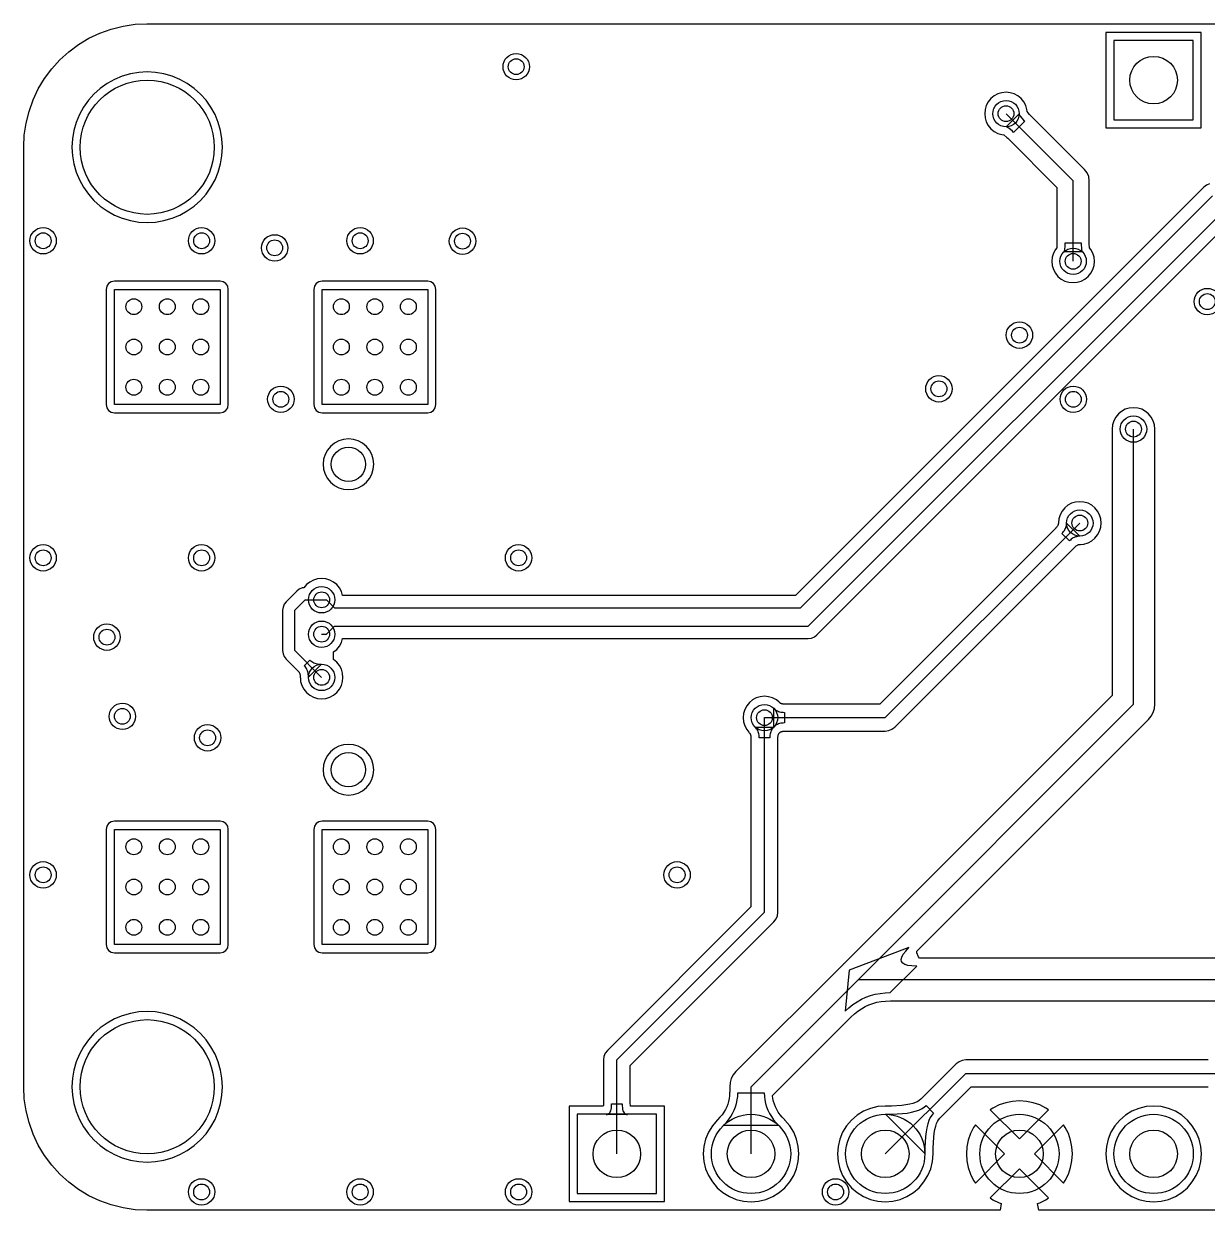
# Model space of a CAD drawing. Extents: x -55.7 to 0, y 0.2 to 22.7.
# Drawn here: x -55.68 to -33.27, y 0.2 to 22.66 of the extents above; entities that cross this region are included whole.
import ezdxf

# ---------------------------------------------------------------- set-up
doc = ezdxf.new("R2010")
doc.units = 0
doc.layers.get('0').update_dxf_attribs({"linetype": 'CONTINUOUS'})
for name, color, linetype in [('BOTTOMLAYER', 5, 'CONTINUOUS'), ('PADHOLELAYER', 156, 'CONTINUOUS'), ('VIAHOLELAYER', 16, 'CONTINUOUS')]:
    doc.layers.add(name, color=color, linetype=linetype)

# ---------------------------------------------------------------- blocks, each defined once
blk = doc.blocks.new('HDR1X16_24')
at = {"layer": 'BOTTOMLAYER'}
for p, q in [((-0.75, 0.75), (-0.75, -0.75)), ((0.75, 0.75), (-0.75, 0.75)), ((0.75, -0.75), (0.75, 0.75)), ((-0.75, -0.75), (0.75, -0.75))]:
    blk.add_line(p, q, dxfattribs=at)
for centre in [(2.54, 0), (5.08, 0), (7.62, 0), (10.16, 0)]:
    blk.add_circle(centre, 0.75, dxfattribs=at)
at = {"layer": 'PADHOLELAYER'}
for centre in [(0, 0), (2.54, 0), (5.08, 0), (7.62, 0), (10.16, 0)]:
    blk.add_circle(centre, 0.45, dxfattribs=at)
blk = doc.blocks.new('HDR1X12_25')
at = {"layer": 'BOTTOMLAYER'}
for p, q in [((-0.75, 0.75), (-0.75, -0.75)), ((0.75, 0.75), (-0.75, 0.75)), ((0.75, -0.75), (0.75, 0.75)), ((-0.75, -0.75), (0.75, -0.75))]:
    blk.add_line(p, q, dxfattribs=at)
at = {"layer": 'PADHOLELAYER'}
blk.add_circle((0, 0), 0.45, dxfattribs=at)
blk = doc.blocks.new('USB4110_GF_A_28')
at = {"layer": 'BOTTOMLAYER'}
for centre in [(-2.89, 0), (2.89, 0)]:
    blk.add_circle(centre, 0.325, dxfattribs=at)
at = {"layer": 'PADHOLELAYER'}
for centre in [(-2.89, 0), (2.89, 0)]:
    blk.add_circle(centre, 0.325, dxfattribs=at)

msp = doc.modelspace()

# ---------------------------------------------------------------- linework, layer by layer
at = {"layer": 'BOTTOMLAYER'}
for p, q in [((-54.442, 22.381), (-54.234, 22.479)), ((-54.234, 22.479), (-54.019, 22.557)), ((-54.019, 22.557), (-53.796, 22.613)), ((-53.796, 22.613), (-53.569, 22.646)), ((-53.569, 22.646), (-53.349, 22.657)), ((-53.349, 22.657), (-53.34, 22.656)), ((-53.34, 22.656), (-2.54, 22.656)), ((-33.388, 22.492), (-35.192, 22.492)), ((-35.192, 22.492), (-35.192, 20.688)), ((-33.388, 20.688), (-33.388, 22.492)), ((-54.823, 22.127), (-54.639, 22.263)), ((-54.639, 22.263), (-54.442, 22.381)), ((-54.993, 21.973), (-54.823, 22.127)), ((-55.283, 21.619), (-55.147, 21.803)), ((-55.147, 21.803), (-54.993, 21.973)), ((-55.401, 21.422), (-55.283, 21.619)), ((-53.958, 21.604), (-54.098, 21.526)), ((-53.811, 21.665), (-53.958, 21.604)), ((-53.657, 21.709), (-53.811, 21.665)), ((-53.5, 21.736), (-53.657, 21.709)), ((-53.34, 21.745), (-53.5, 21.736)), ((-53.18, 21.736), (-53.34, 21.745)), ((-53.023, 21.709), (-53.18, 21.736)), ((-52.869, 21.665), (-53.023, 21.709)), ((-52.722, 21.604), (-52.869, 21.665)), ((-52.582, 21.526), (-52.722, 21.604)), ((-55.499, 21.214), (-55.401, 21.422)), ((-54.228, 21.434), (-54.347, 21.327)), ((-54.098, 21.526), (-54.228, 21.434)), ((-52.452, 21.434), (-52.582, 21.526)), ((-52.333, 21.327), (-52.452, 21.434)), ((-37.163, 21.352), (-37.239, 21.329)), ((-37.084, 21.359), (-37.163, 21.352)), ((-37.005, 21.352), (-37.084, 21.359)), ((-36.929, 21.329), (-37.005, 21.352)), ((-55.577, 20.999), (-55.499, 21.214)), ((-54.454, 21.208), (-54.546, 21.078)), ((-54.347, 21.327), (-54.454, 21.208)), ((-52.226, 21.208), (-52.333, 21.327)), ((-52.134, 21.078), (-52.226, 21.208)), ((-37.458, 21.11), (-37.481, 21.034)), ((-37.42, 21.18), (-37.458, 21.11)), ((-37.37, 21.241), (-37.42, 21.18)), ((-37.309, 21.291), (-37.37, 21.241)), ((-37.239, 21.329), (-37.309, 21.291)), ((-36.859, 21.291), (-36.929, 21.329)), ((-36.798, 21.241), (-36.859, 21.291)), ((-36.748, 21.18), (-36.798, 21.241)), ((-36.71, 21.11), (-36.748, 21.18)), ((-36.687, 21.034), (-36.71, 21.11)), ((-55.633, 20.776), (-55.577, 20.999)), ((-54.624, 20.938), (-54.685, 20.791)), ((-54.546, 21.078), (-54.624, 20.938)), ((-52.056, 20.938), (-52.134, 21.078)), ((-51.995, 20.791), (-52.056, 20.938)), ((-37.481, 21.034), (-37.488, 20.955)), ((-37.488, 20.955), (-37.481, 20.876)), ((-37.084, 20.955), (-35.814, 19.685)), ((-37.082, 20.705), (-36.834, 20.953)), ((-36.834, 20.953), (-36.833, 20.945)), ((-36.833, 20.945), (-36.83, 20.936)), ((-36.83, 20.936), (-36.825, 20.925)), ((-36.825, 20.925), (-36.818, 20.913)), ((-36.818, 20.913), (-36.808, 20.9)), ((-36.808, 20.9), (-36.783, 20.87)), ((-36.683, 20.993), (-36.687, 21.034)), ((-36.666, 20.972), (-36.683, 20.993)), ((-36.638, 20.941), (-36.666, 20.972)), ((-36.62, 20.922), (-36.638, 20.941)), ((-36.619, 20.921), (-36.62, 20.922)), ((-35.598, 19.901), (-36.619, 20.921)), ((-55.666, 20.549), (-55.633, 20.776)), ((-54.685, 20.791), (-54.729, 20.637)), ((-51.951, 20.637), (-51.995, 20.791)), ((-37.481, 20.876), (-37.458, 20.8)), ((-37.458, 20.8), (-37.42, 20.73)), ((-37.42, 20.73), (-37.37, 20.669)), ((-37.37, 20.669), (-37.309, 20.619)), ((-37.074, 20.704), (-37.082, 20.705)), ((-37.065, 20.701), (-37.074, 20.704)), ((-37.054, 20.696), (-37.065, 20.701)), ((-37.042, 20.689), (-37.054, 20.696)), ((-37.029, 20.679), (-37.042, 20.689)), ((-36.963, 20.621), (-37.029, 20.679)), ((-36.73, 20.814), (-36.943, 20.601)), ((-36.783, 20.87), (-36.75, 20.834)), ((-36.75, 20.834), (-36.73, 20.814)), ((-35.192, 20.688), (-33.388, 20.688)), ((-55.677, 20.329), (-55.666, 20.549)), ((-54.756, 20.48), (-54.765, 20.32)), ((-54.729, 20.637), (-54.756, 20.48)), ((-51.924, 20.48), (-51.951, 20.637)), ((-51.915, 20.32), (-51.924, 20.48)), ((-37.309, 20.619), (-37.239, 20.581)), ((-37.239, 20.581), (-37.163, 20.558)), ((-37.163, 20.558), (-37.123, 20.554)), ((-37.123, 20.554), (-37.068, 20.507)), ((-37.068, 20.507), (-37.051, 20.491)), ((-37.051, 20.491), (-37.05, 20.49)), ((-37.05, 20.49), (-36.119, 19.559)), ((-36.943, 20.601), (-36.963, 20.621)), ((-55.676, 20.32), (-55.677, 20.329)), ((-55.676, 20.016), (-55.676, 20.32)), ((-54.765, 20.32), (-54.756, 20.16)), ((-51.924, 20.16), (-51.915, 20.32)), ((-55.676, 4.98), (-55.676, 20.016)), ((-54.756, 20.16), (-54.729, 20.003)), ((-54.729, 20.003), (-54.685, 19.849)), ((-51.995, 19.849), (-51.951, 20.003)), ((-51.951, 20.003), (-51.924, 20.16)), ((-54.685, 19.849), (-54.624, 19.702)), ((-52.056, 19.702), (-51.995, 19.849)), ((-35.55, 19.838), (-35.598, 19.901)), ((-35.519, 19.764), (-35.55, 19.838)), ((-35.509, 19.685), (-35.519, 19.764)), ((-54.624, 19.702), (-54.546, 19.562)), ((-54.546, 19.562), (-54.454, 19.432)), ((-52.226, 19.432), (-52.134, 19.562)), ((-52.134, 19.562), (-52.056, 19.702)), ((-33.339, 19.565), (-41.067, 11.837)), ((-36.119, 19.559), (-36.119, 18.514)), ((-35.814, 18.161), (-35.814, 19.685)), ((-35.509, 18.514), (-35.509, 19.685)), ((-33.291, 19.602), (-33.339, 19.565)), ((-33.235, 19.625), (-33.291, 19.602)), ((-54.454, 19.432), (-54.347, 19.313)), ((-54.347, 19.313), (-54.228, 19.206)), ((-52.452, 19.206), (-52.333, 19.313)), ((-52.333, 19.313), (-52.226, 19.432)), ((-40.972, 11.606), (-33.176, 19.402)), ((-54.228, 19.206), (-54.098, 19.114)), ((-54.098, 19.114), (-53.958, 19.036)), ((-52.722, 19.036), (-52.582, 19.114)), ((-52.582, 19.114), (-52.452, 19.206)), ((-53.958, 19.036), (-53.811, 18.975)), ((-53.811, 18.975), (-53.657, 18.931)), ((-53.657, 18.931), (-53.5, 18.904)), ((-53.5, 18.904), (-53.34, 18.895)), ((-53.34, 18.895), (-53.18, 18.904)), ((-53.18, 18.904), (-53.023, 18.931)), ((-53.023, 18.931), (-52.869, 18.975)), ((-52.869, 18.975), (-52.722, 19.036)), ((-40.826, 11.254), (-33.03, 19.05)), ((-40.663, 11.091), (-32.934, 18.819)), ((-36.124, 18.417), (-36.15, 18.386)), ((-36.121, 18.445), (-36.124, 18.417)), ((-36.12, 18.487), (-36.121, 18.445)), ((-36.119, 18.512), (-36.12, 18.487)), ((-36.119, 18.514), (-36.119, 18.512)), ((-35.97, 18.395), (-35.966, 18.434)), ((-35.966, 18.434), (-35.964, 18.483)), ((-35.964, 18.511), (-35.664, 18.511)), ((-35.964, 18.483), (-35.964, 18.511)), ((-35.664, 18.511), (-35.664, 18.483)), ((-35.664, 18.483), (-35.658, 18.395)), ((-35.509, 18.512), (-35.509, 18.514)), ((-35.508, 18.489), (-35.509, 18.512)), ((-35.504, 18.417), (-35.508, 18.489)), ((-35.478, 18.386), (-35.504, 18.417)), ((-36.211, 18.24), (-36.218, 18.161)), ((-36.188, 18.316), (-36.211, 18.24)), ((-36.15, 18.386), (-36.188, 18.316)), ((-35.989, 18.34), (-35.984, 18.346)), ((-35.639, 18.34), (-35.989, 18.34)), ((-35.984, 18.346), (-35.98, 18.354)), ((-35.98, 18.354), (-35.976, 18.365)), ((-35.976, 18.365), (-35.973, 18.379)), ((-35.973, 18.379), (-35.97, 18.395)), ((-35.658, 18.395), (-35.655, 18.379)), ((-35.655, 18.379), (-35.652, 18.365)), ((-35.652, 18.365), (-35.648, 18.354)), ((-35.648, 18.354), (-35.644, 18.346)), ((-35.644, 18.346), (-35.639, 18.34)), ((-35.44, 18.316), (-35.478, 18.386)), ((-35.417, 18.24), (-35.44, 18.316)), ((-35.41, 18.161), (-35.417, 18.24)), ((-36.218, 18.161), (-36.211, 18.082)), ((-36.211, 18.082), (-36.188, 18.006)), ((-36.188, 18.006), (-36.15, 17.936)), ((-35.478, 17.936), (-35.44, 18.006)), ((-35.44, 18.006), (-35.417, 18.082)), ((-35.417, 18.082), (-35.41, 18.161)), ((-54.07, 17.74), (-54.104, 17.689)), ((-54.019, 17.774), (-54.07, 17.74)), ((-53.96, 17.785), (-54.019, 17.774)), ((-51.96, 17.785), (-53.96, 17.785)), ((-51.901, 17.774), (-51.96, 17.785)), ((-51.85, 17.74), (-51.901, 17.774)), ((-51.816, 17.689), (-51.85, 17.74)), ((-50.14, 17.74), (-50.174, 17.689)), ((-50.089, 17.774), (-50.14, 17.74)), ((-50.03, 17.785), (-50.089, 17.774)), ((-48.03, 17.785), (-50.03, 17.785)), ((-47.971, 17.774), (-48.03, 17.785)), ((-47.92, 17.74), (-47.971, 17.774)), ((-47.886, 17.689), (-47.92, 17.74)), ((-36.15, 17.936), (-36.1, 17.875)), ((-36.1, 17.875), (-36.039, 17.825)), ((-36.039, 17.825), (-35.969, 17.787)), ((-35.969, 17.787), (-35.893, 17.764)), ((-35.893, 17.764), (-35.814, 17.757)), ((-35.814, 17.757), (-35.735, 17.764)), ((-35.735, 17.764), (-35.659, 17.787)), ((-35.659, 17.787), (-35.589, 17.825)), ((-35.589, 17.825), (-35.528, 17.875)), ((-35.528, 17.875), (-35.478, 17.936)), ((-54.104, 17.689), (-54.115, 17.63)), ((-54.115, 17.63), (-54.115, 15.45)), ((-53.96, 15.45), (-53.96, 17.63)), ((-53.96, 17.63), (-51.96, 17.63)), ((-51.96, 17.63), (-51.96, 15.45)), ((-51.805, 17.63), (-51.816, 17.689)), ((-51.805, 15.45), (-51.805, 17.63)), ((-50.174, 17.689), (-50.185, 17.63)), ((-50.185, 17.63), (-50.185, 15.45)), ((-50.03, 15.45), (-50.03, 17.63)), ((-50.03, 17.63), (-48.03, 17.63)), ((-48.03, 17.63), (-48.03, 15.45)), ((-47.875, 17.63), (-47.886, 17.689)), ((-47.875, 15.45), (-47.875, 17.63)), ((-54.115, 15.45), (-54.104, 15.391)), ((-54.104, 15.391), (-54.07, 15.34)), ((-54.07, 15.34), (-54.019, 15.306)), ((-54.019, 15.306), (-53.96, 15.295)), ((-51.96, 15.45), (-53.96, 15.45)), ((-53.96, 15.295), (-51.96, 15.295)), ((-51.96, 15.295), (-51.901, 15.306)), ((-51.901, 15.306), (-51.85, 15.34)), ((-51.85, 15.34), (-51.816, 15.391)), ((-51.816, 15.391), (-51.805, 15.45)), ((-50.185, 15.45), (-50.174, 15.391)), ((-50.174, 15.391), (-50.14, 15.34)), ((-50.14, 15.34), (-50.089, 15.306)), ((-50.089, 15.306), (-50.03, 15.295)), ((-48.03, 15.45), (-50.03, 15.45)), ((-50.03, 15.295), (-48.03, 15.295)), ((-48.03, 15.295), (-47.971, 15.306)), ((-47.971, 15.306), (-47.92, 15.34)), ((-47.92, 15.34), (-47.886, 15.391)), ((-47.886, 15.391), (-47.875, 15.45)), ((-34.957, 15.272), (-35.007, 15.211)), ((-34.896, 15.322), (-34.957, 15.272)), ((-34.826, 15.36), (-34.896, 15.322)), ((-34.75, 15.383), (-34.826, 15.36)), ((-34.671, 15.39), (-34.75, 15.383)), ((-34.592, 15.383), (-34.671, 15.39)), ((-34.516, 15.36), (-34.592, 15.383)), ((-34.446, 15.322), (-34.516, 15.36)), ((-34.385, 15.272), (-34.446, 15.322)), ((-34.335, 15.211), (-34.385, 15.272)), ((-35.068, 15.065), (-35.075, 14.986)), ((-35.045, 15.141), (-35.068, 15.065)), ((-35.007, 15.211), (-35.045, 15.141)), ((-34.297, 15.141), (-34.335, 15.211)), ((-34.274, 15.065), (-34.297, 15.141)), ((-34.267, 14.986), (-34.274, 15.065)), ((-35.075, 14.986), (-35.075, 9.946)), ((-34.671, 9.779), (-34.671, 14.986)), ((-34.267, 9.779), (-34.267, 14.986)), ((-49.869, 14.659), (-49.929, 14.587)), ((-49.797, 14.719), (-49.869, 14.659)), ((-49.714, 14.763), (-49.797, 14.719)), ((-49.624, 14.79), (-49.714, 14.763)), ((-49.53, 14.8), (-49.624, 14.79)), ((-49.436, 14.79), (-49.53, 14.8)), ((-49.346, 14.763), (-49.436, 14.79)), ((-49.263, 14.719), (-49.346, 14.763)), ((-49.191, 14.659), (-49.263, 14.719)), ((-49.131, 14.587), (-49.191, 14.659)), ((-50, 14.414), (-50.01, 14.32)), ((-49.973, 14.504), (-50, 14.414)), ((-49.929, 14.587), (-49.973, 14.504)), ((-49.087, 14.504), (-49.131, 14.587)), ((-49.06, 14.414), (-49.087, 14.504)), ((-49.05, 14.32), (-49.06, 14.414)), ((-50.01, 14.32), (-50, 14.226)), ((-50, 14.226), (-49.973, 14.136)), ((-49.087, 14.136), (-49.06, 14.226)), ((-49.06, 14.226), (-49.05, 14.32)), ((-49.973, 14.136), (-49.929, 14.053)), ((-49.929, 14.053), (-49.869, 13.981)), ((-49.869, 13.981), (-49.797, 13.921)), ((-49.263, 13.921), (-49.191, 13.981)), ((-49.191, 13.981), (-49.131, 14.053)), ((-49.131, 14.053), (-49.087, 14.136)), ((-49.797, 13.921), (-49.714, 13.877)), ((-49.714, 13.877), (-49.624, 13.85)), ((-49.624, 13.85), (-49.53, 13.84)), ((-49.53, 13.84), (-49.436, 13.85)), ((-49.436, 13.85), (-49.346, 13.877)), ((-49.346, 13.877), (-49.263, 13.921)), ((-35.973, 13.494), (-36.023, 13.433)), ((-35.912, 13.544), (-35.973, 13.494)), ((-35.842, 13.582), (-35.912, 13.544)), ((-35.766, 13.605), (-35.842, 13.582)), ((-35.687, 13.612), (-35.766, 13.605)), ((-35.608, 13.605), (-35.687, 13.612)), ((-35.532, 13.582), (-35.608, 13.605)), ((-35.462, 13.544), (-35.532, 13.582)), ((-35.401, 13.494), (-35.462, 13.544)), ((-35.351, 13.433), (-35.401, 13.494)), ((-36.084, 13.287), (-36.09, 13.22)), ((-36.061, 13.363), (-36.084, 13.287)), ((-36.023, 13.433), (-36.061, 13.363)), ((-35.313, 13.363), (-35.351, 13.433)), ((-35.29, 13.287), (-35.313, 13.363)), ((-35.283, 13.208), (-35.29, 13.287)), ((-36.141, 13.114), (-39.475, 9.78)), ((-39.37, 9.525), (-35.687, 13.208)), ((-36.139, 13.117), (-36.141, 13.114)), ((-36.125, 13.132), (-36.139, 13.117)), ((-36.117, 13.142), (-36.125, 13.132)), ((-36.11, 13.152), (-36.117, 13.142)), ((-36.104, 13.161), (-36.11, 13.152)), ((-36.1, 13.169), (-36.104, 13.161)), ((-36.097, 13.176), (-36.1, 13.169)), ((-36.095, 13.183), (-36.097, 13.176)), ((-36.094, 13.19), (-36.095, 13.183)), ((-36.093, 13.197), (-36.094, 13.19)), ((-36.092, 13.211), (-36.093, 13.197)), ((-36.09, 13.22), (-36.092, 13.211)), ((-36.026, 13.011), (-36.009, 13.029)), ((-36.009, 13.029), (-35.993, 13.047)), ((-35.993, 13.047), (-35.98, 13.066)), ((-35.98, 13.066), (-35.968, 13.085)), ((-35.968, 13.085), (-35.959, 13.104)), ((-35.959, 13.104), (-35.951, 13.124)), ((-35.951, 13.124), (-35.945, 13.144)), ((-35.945, 13.144), (-35.94, 13.164)), ((-35.94, 13.164), (-35.938, 13.185)), ((-35.938, 13.185), (-35.937, 13.206)), ((-35.937, 13.206), (-35.689, 12.958)), ((-35.351, 12.983), (-35.313, 13.053)), ((-35.313, 13.053), (-35.29, 13.129)), ((-35.29, 13.129), (-35.283, 13.208)), ((-35.884, 12.869), (-36.026, 13.011)), ((-35.866, 12.886), (-35.884, 12.869)), ((-35.848, 12.902), (-35.866, 12.886)), ((-35.829, 12.915), (-35.848, 12.902)), ((-35.81, 12.927), (-35.829, 12.915)), ((-35.791, 12.936), (-35.81, 12.927)), ((-35.771, 12.944), (-35.791, 12.936)), ((-35.751, 12.95), (-35.771, 12.944)), ((-35.731, 12.955), (-35.751, 12.95)), ((-35.71, 12.957), (-35.731, 12.955)), ((-35.719, 12.798), (-35.712, 12.8)), ((-35.712, 12.8), (-35.705, 12.801)), ((-35.689, 12.958), (-35.71, 12.957)), ((-35.705, 12.801), (-35.698, 12.802)), ((-35.698, 12.802), (-35.684, 12.803)), ((-35.684, 12.803), (-35.675, 12.805)), ((-35.675, 12.805), (-35.608, 12.811)), ((-35.608, 12.811), (-35.532, 12.834)), ((-35.532, 12.834), (-35.462, 12.872)), ((-35.462, 12.872), (-35.401, 12.922)), ((-35.401, 12.922), (-35.351, 12.983)), ((-39.19, 9.345), (-35.781, 12.754)), ((-35.781, 12.754), (-35.778, 12.756)), ((-35.778, 12.756), (-35.763, 12.77)), ((-35.763, 12.77), (-35.753, 12.778)), ((-35.753, 12.778), (-35.743, 12.785)), ((-35.743, 12.785), (-35.734, 12.791)), ((-35.734, 12.791), (-35.726, 12.795)), ((-35.726, 12.795), (-35.719, 12.798)), ((-50.193, 12.13), (-50.263, 12.092)), ((-50.117, 12.153), (-50.193, 12.13)), ((-50.038, 12.161), (-50.117, 12.153)), ((-49.959, 12.153), (-50.038, 12.161)), ((-49.883, 12.13), (-49.959, 12.153)), ((-49.813, 12.092), (-49.883, 12.13)), ((-50.51, 11.919), (-50.709, 11.72)), ((-50.462, 11.956), (-50.51, 11.919)), ((-50.406, 11.979), (-50.462, 11.956)), ((-50.372, 11.983), (-50.406, 11.979)), ((-50.324, 12.042), (-50.372, 11.983)), ((-50.263, 12.092), (-50.324, 12.042)), ((-49.752, 12.042), (-49.813, 12.092)), ((-49.702, 11.981), (-49.752, 12.042)), ((-49.664, 11.911), (-49.702, 11.981)), ((-49.642, 11.837), (-49.664, 11.911)), ((-50.709, 11.72), (-50.746, 11.672)), ((-50.546, 11.557), (-50.347, 11.756)), ((-50.347, 11.756), (-50.038, 11.756)), ((-50.038, 11.756), (-49.944, 11.756)), ((-49.944, 11.756), (-49.794, 11.606)), ((-41.067, 11.837), (-49.642, 11.837)), ((-50.769, 11.617), (-50.777, 11.557)), ((-50.777, 11.557), (-50.777, 10.795)), ((-50.746, 11.672), (-50.769, 11.617)), ((-50.546, 10.795), (-50.546, 11.557)), ((-49.794, 11.606), (-40.972, 11.606)), ((-49.944, 11.104), (-49.794, 11.254)), ((-49.794, 11.254), (-40.826, 11.254)), ((-50.038, 11.104), (-49.944, 11.104)), ((-49.664, 10.949), (-49.642, 11.023)), ((-49.642, 11.023), (-40.826, 11.023)), ((-40.826, 11.023), (-40.766, 11.031)), ((-40.766, 11.031), (-40.711, 11.054)), ((-40.711, 11.054), (-40.663, 11.091)), ((-50.777, 10.795), (-50.769, 10.735)), ((-50.546, 10.795), (-50.038, 10.287)), ((-49.813, 10.768), (-49.752, 10.818)), ((-49.752, 10.818), (-49.702, 10.879)), ((-49.702, 10.879), (-49.664, 10.949)), ((-50.769, 10.735), (-50.746, 10.68)), ((-50.746, 10.68), (-50.709, 10.632)), ((-50.709, 10.632), (-50.483, 10.406)), ((-50.366, 10.508), (-50.259, 10.615)), ((-50.259, 10.615), (-50.242, 10.6)), ((-50.242, 10.6), (-50.224, 10.587)), ((-50.224, 10.587), (-50.205, 10.575)), ((-50.205, 10.575), (-50.185, 10.565)), ((-50.185, 10.565), (-50.164, 10.556)), ((-50.164, 10.556), (-50.142, 10.549)), ((-49.814, 10.767), (-49.813, 10.768)), ((-49.814, 10.623), (-49.814, 10.767)), ((-49.813, 10.623), (-49.814, 10.623)), ((-49.752, 10.573), (-49.813, 10.623)), ((-49.702, 10.512), (-49.752, 10.573)), ((-50.483, 10.406), (-50.481, 10.403)), ((-50.481, 10.403), (-50.47, 10.391)), ((-50.47, 10.391), (-50.465, 10.385)), ((-50.465, 10.385), (-50.461, 10.377)), ((-50.461, 10.377), (-50.457, 10.37)), ((-50.457, 10.37), (-50.453, 10.361)), ((-50.453, 10.361), (-50.45, 10.35)), ((-50.45, 10.35), (-50.447, 10.338)), ((-50.447, 10.338), (-50.445, 10.324)), ((-50.351, 10.491), (-50.366, 10.508)), ((-50.338, 10.473), (-50.351, 10.491)), ((-50.326, 10.454), (-50.338, 10.473)), ((-50.316, 10.434), (-50.326, 10.454)), ((-50.307, 10.413), (-50.316, 10.434)), ((-50.3, 10.391), (-50.307, 10.413)), ((-50.294, 10.367), (-50.3, 10.391)), ((-50.291, 10.342), (-50.294, 10.367)), ((-50.289, 10.317), (-50.291, 10.342)), ((-50.04, 10.537), (-50.288, 10.289)), ((-50.142, 10.549), (-50.118, 10.543)), ((-50.118, 10.543), (-50.093, 10.54)), ((-50.093, 10.54), (-50.068, 10.538)), ((-50.068, 10.538), (-50.04, 10.537)), ((-49.664, 10.442), (-49.702, 10.512)), ((-49.641, 10.366), (-49.664, 10.442)), ((-49.634, 10.287), (-49.641, 10.366)), ((-50.445, 10.324), (-50.444, 10.309)), ((-50.444, 10.309), (-50.443, 10.286)), ((-50.443, 10.286), (-50.441, 10.278)), ((-50.441, 10.278), (-50.435, 10.208)), ((-50.435, 10.208), (-50.412, 10.132)), ((-50.412, 10.132), (-50.374, 10.062)), ((-50.288, 10.289), (-50.289, 10.317)), ((-49.702, 10.062), (-49.664, 10.132)), ((-49.664, 10.132), (-49.641, 10.208)), ((-49.641, 10.208), (-49.634, 10.287)), ((-50.374, 10.062), (-50.324, 10.001)), ((-50.324, 10.001), (-50.263, 9.951)), ((-50.263, 9.951), (-50.193, 9.913)), ((-50.193, 9.913), (-50.117, 9.89)), ((-50.117, 9.89), (-50.038, 9.883)), ((-50.038, 9.883), (-49.959, 9.89)), ((-49.959, 9.89), (-49.883, 9.913)), ((-49.883, 9.913), (-49.813, 9.951)), ((-49.813, 9.951), (-49.752, 10.001)), ((-49.752, 10.001), (-49.702, 10.062)), ((-41.811, 9.899), (-41.881, 9.861)), ((-41.735, 9.922), (-41.811, 9.899)), ((-41.656, 9.929), (-41.735, 9.922)), ((-41.577, 9.922), (-41.656, 9.929)), ((-41.501, 9.899), (-41.577, 9.922)), ((-41.431, 9.861), (-41.501, 9.899)), ((-35.075, 9.946), (-40.153, 4.869)), ((-42.03, 9.68), (-42.053, 9.604)), ((-41.992, 9.75), (-42.03, 9.68)), ((-41.942, 9.811), (-41.992, 9.75)), ((-41.881, 9.861), (-41.942, 9.811)), ((-41.477, 9.35), (-41.477, 9.7)), ((-41.477, 9.7), (-41.462, 9.686)), ((-41.462, 9.686), (-41.446, 9.673)), ((-41.446, 9.673), (-41.429, 9.662)), ((-41.379, 9.818), (-41.431, 9.861)), ((-41.429, 9.662), (-41.41, 9.652)), ((-41.371, 9.813), (-41.379, 9.818)), ((-41.361, 9.804), (-41.371, 9.813)), ((-41.356, 9.8), (-41.361, 9.804)), ((-41.35, 9.796), (-41.356, 9.8)), ((-41.343, 9.793), (-41.35, 9.796)), ((-41.336, 9.789), (-41.343, 9.793)), ((-41.327, 9.787), (-41.336, 9.789)), ((-41.317, 9.784), (-41.327, 9.787)), ((-41.306, 9.782), (-41.317, 9.784)), ((-41.292, 9.781), (-41.306, 9.782)), ((-41.272, 9.78), (-41.292, 9.781)), ((-41.269, 9.78), (-41.272, 9.78)), ((-39.475, 9.78), (-41.269, 9.78)), ((-39.878, 4.572), (-34.671, 9.779)), ((-34.297, 9.624), (-34.274, 9.7)), ((-34.274, 9.7), (-34.267, 9.779)), ((-34.267, 9.779), (-34.267, 9.779)), ((-42.053, 9.604), (-42.06, 9.525)), ((-42.06, 9.525), (-42.053, 9.446)), ((-42.053, 9.446), (-42.03, 9.37)), ((-41.656, 9.525), (-39.37, 9.525)), ((-41.656, 5.842), (-41.656, 9.525)), ((-41.41, 9.652), (-41.391, 9.644)), ((-41.391, 9.644), (-41.37, 9.637)), ((-41.37, 9.637), (-41.348, 9.632)), ((-41.348, 9.632), (-41.326, 9.628)), ((-41.326, 9.628), (-41.302, 9.626)), ((-41.302, 9.626), (-41.277, 9.625)), ((-41.277, 9.625), (-41.277, 9.425)), ((-38.774, 5.105), (-34.385, 9.493)), ((-34.385, 9.493), (-34.335, 9.554)), ((-34.335, 9.554), (-34.297, 9.624)), ((-42.03, 9.37), (-41.992, 9.3)), ((-41.992, 9.3), (-41.949, 9.248)), ((-41.949, 9.248), (-41.944, 9.24)), ((-41.944, 9.24), (-41.935, 9.23)), ((-41.935, 9.23), (-41.931, 9.225)), ((-41.931, 9.225), (-41.927, 9.219)), ((-41.927, 9.219), (-41.924, 9.212)), ((-41.924, 9.212), (-41.92, 9.205)), ((-41.817, 9.331), (-41.831, 9.346)), ((-41.831, 9.346), (-41.481, 9.346)), ((-41.804, 9.315), (-41.817, 9.331)), ((-41.793, 9.298), (-41.804, 9.315)), ((-41.783, 9.279), (-41.793, 9.298)), ((-41.775, 9.26), (-41.783, 9.279)), ((-41.768, 9.239), (-41.775, 9.26)), ((-41.763, 9.217), (-41.768, 9.239)), ((-41.759, 9.195), (-41.763, 9.217)), ((-41.549, 9.217), (-41.553, 9.195)), ((-41.544, 9.239), (-41.549, 9.217)), ((-41.537, 9.26), (-41.544, 9.239)), ((-41.529, 9.279), (-41.537, 9.26)), ((-41.519, 9.298), (-41.529, 9.279)), ((-41.508, 9.315), (-41.519, 9.298)), ((-41.495, 9.331), (-41.508, 9.315)), ((-41.481, 9.346), (-41.495, 9.331)), ((-41.462, 9.364), (-41.477, 9.35)), ((-41.446, 9.377), (-41.462, 9.364)), ((-41.429, 9.388), (-41.446, 9.377)), ((-41.41, 9.398), (-41.429, 9.388)), ((-41.391, 9.406), (-41.41, 9.398)), ((-41.392, 9.205), (-41.388, 9.212)), ((-41.37, 9.413), (-41.391, 9.406)), ((-41.388, 9.212), (-41.385, 9.219)), ((-41.385, 9.219), (-41.381, 9.225)), ((-41.381, 9.225), (-41.377, 9.23)), ((-41.377, 9.23), (-41.369, 9.238)), ((-41.348, 9.418), (-41.37, 9.413)), ((-41.369, 9.238), (-41.361, 9.246)), ((-41.361, 9.246), (-41.356, 9.25)), ((-41.356, 9.25), (-41.35, 9.254)), ((-41.35, 9.254), (-41.343, 9.257)), ((-41.326, 9.422), (-41.348, 9.418)), ((-41.343, 9.257), (-41.336, 9.261)), ((-41.336, 9.261), (-41.327, 9.263)), ((-41.327, 9.263), (-41.317, 9.266)), ((-41.302, 9.424), (-41.326, 9.422)), ((-41.317, 9.266), (-41.306, 9.268)), ((-41.306, 9.268), (-41.292, 9.269)), ((-41.277, 9.425), (-41.302, 9.424)), ((-41.292, 9.269), (-41.272, 9.27)), ((-41.272, 9.27), (-41.269, 9.27)), ((-41.269, 9.27), (-39.37, 9.27)), ((-39.37, 9.27), (-39.304, 9.279)), ((-39.304, 9.279), (-39.243, 9.305)), ((-39.243, 9.305), (-39.19, 9.345)), ((-49.714, 8.983), (-49.797, 8.939)), ((-49.624, 9.01), (-49.714, 8.983)), ((-49.53, 9.02), (-49.624, 9.01)), ((-49.436, 9.01), (-49.53, 9.02)), ((-49.346, 8.983), (-49.436, 9.01)), ((-49.263, 8.939), (-49.346, 8.983)), ((-41.92, 9.205), (-41.918, 9.196)), ((-41.918, 9.196), (-41.915, 9.186)), ((-41.915, 9.186), (-41.913, 9.175)), ((-41.913, 9.175), (-41.912, 9.161)), ((-41.912, 9.161), (-41.911, 9.141)), ((-41.911, 9.141), (-41.911, 9.138)), ((-41.911, 9.138), (-41.911, 5.947)), ((-41.757, 9.171), (-41.759, 9.195)), ((-41.756, 9.146), (-41.757, 9.171)), ((-41.556, 9.146), (-41.756, 9.146)), ((-41.555, 9.171), (-41.556, 9.146)), ((-41.553, 9.195), (-41.555, 9.171)), ((-41.401, 9.141), (-41.4, 9.161)), ((-41.401, 9.138), (-41.401, 9.141)), ((-41.401, 5.842), (-41.401, 9.138)), ((-41.4, 9.161), (-41.399, 9.175)), ((-41.399, 9.175), (-41.397, 9.186)), ((-41.397, 9.186), (-41.394, 9.196)), ((-41.394, 9.196), (-41.392, 9.205)), ((-49.929, 8.807), (-49.973, 8.724)), ((-49.869, 8.879), (-49.929, 8.807)), ((-49.797, 8.939), (-49.869, 8.879)), ((-49.191, 8.879), (-49.263, 8.939)), ((-49.131, 8.807), (-49.191, 8.879)), ((-49.087, 8.724), (-49.131, 8.807)), ((-50, 8.634), (-50.01, 8.54)), ((-50.01, 8.54), (-50, 8.446)), ((-49.973, 8.724), (-50, 8.634)), ((-49.06, 8.634), (-49.087, 8.724)), ((-49.05, 8.54), (-49.06, 8.634)), ((-49.06, 8.446), (-49.05, 8.54)), ((-50, 8.446), (-49.973, 8.356)), ((-49.973, 8.356), (-49.929, 8.273)), ((-49.131, 8.273), (-49.087, 8.356)), ((-49.087, 8.356), (-49.06, 8.446)), ((-49.929, 8.273), (-49.869, 8.201)), ((-49.869, 8.201), (-49.797, 8.141)), ((-49.797, 8.141), (-49.714, 8.097)), ((-49.714, 8.097), (-49.624, 8.07)), ((-49.436, 8.07), (-49.346, 8.097)), ((-49.346, 8.097), (-49.263, 8.141)), ((-49.263, 8.141), (-49.191, 8.201)), ((-49.191, 8.201), (-49.131, 8.273)), ((-49.624, 8.07), (-49.53, 8.06)), ((-49.53, 8.06), (-49.436, 8.07)), ((-54.104, 7.469), (-54.115, 7.41)), ((-54.115, 7.41), (-54.115, 5.23)), ((-54.07, 7.52), (-54.104, 7.469)), ((-54.019, 7.554), (-54.07, 7.52)), ((-53.96, 7.565), (-54.019, 7.554)), ((-51.96, 7.565), (-53.96, 7.565)), ((-53.96, 5.23), (-53.96, 7.41)), ((-53.96, 7.41), (-51.96, 7.41)), ((-51.901, 7.554), (-51.96, 7.565)), ((-51.96, 7.41), (-51.96, 5.23)), ((-51.85, 7.52), (-51.901, 7.554)), ((-51.816, 7.469), (-51.85, 7.52)), ((-51.805, 7.41), (-51.816, 7.469)), ((-51.805, 5.23), (-51.805, 7.41)), ((-50.174, 7.469), (-50.185, 7.41)), ((-50.185, 7.41), (-50.185, 5.23)), ((-50.14, 7.52), (-50.174, 7.469)), ((-50.089, 7.554), (-50.14, 7.52)), ((-50.03, 7.565), (-50.089, 7.554)), ((-48.03, 7.565), (-50.03, 7.565)), ((-50.03, 5.23), (-50.03, 7.41)), ((-50.03, 7.41), (-48.03, 7.41)), ((-47.971, 7.554), (-48.03, 7.565)), ((-48.03, 7.41), (-48.03, 5.23)), ((-47.92, 7.52), (-47.971, 7.554)), ((-47.886, 7.469), (-47.92, 7.52)), ((-47.875, 7.41), (-47.886, 7.469)), ((-47.875, 5.23), (-47.875, 7.41)), ((-41.911, 5.947), (-44.63, 3.228)), ((-44.45, 3.048), (-41.656, 5.842)), ((-41.41, 5.776), (-41.401, 5.842)), ((-44.195, 2.943), (-41.476, 5.662)), ((-41.476, 5.662), (-41.436, 5.715)), ((-41.436, 5.715), (-41.41, 5.776)), ((-54.115, 5.23), (-54.104, 5.171)), ((-54.104, 5.171), (-54.07, 5.12)), ((-51.96, 5.23), (-53.96, 5.23)), ((-51.85, 5.12), (-51.816, 5.171)), ((-51.816, 5.171), (-51.805, 5.23)), ((-50.185, 5.23), (-50.174, 5.171)), ((-50.174, 5.171), (-50.14, 5.12)), ((-48.03, 5.23), (-50.03, 5.23)), ((-47.92, 5.12), (-47.886, 5.171)), ((-47.886, 5.171), (-47.875, 5.23)), ((-38.921, 5.176), (-40.055, 4.749)), ((-38.983, 5.108), (-38.921, 5.176)), ((-55.676, 2.54), (-55.676, 4.98)), ((-54.102, 5.08), (-54.102, 5.08)), ((-54.07, 5.12), (-54.019, 5.086)), ((-54.019, 5.086), (-53.96, 5.075)), ((-53.96, 5.075), (-51.96, 5.075)), ((-51.96, 5.075), (-51.901, 5.086)), ((-51.901, 5.086), (-51.85, 5.12)), ((-50.14, 5.12), (-50.089, 5.086)), ((-50.089, 5.086), (-50.03, 5.075)), ((-50.03, 5.075), (-48.03, 5.075)), ((-48.03, 5.075), (-47.971, 5.086)), ((-47.971, 5.086), (-47.92, 5.12)), ((-39.067, 4.949), (-39.056, 4.995)), ((-39.061, 4.91), (-39.067, 4.949)), ((-39.056, 4.995), (-39.028, 5.048)), ((-39.028, 5.048), (-38.983, 5.108)), ((-38.772, 5.073), (-38.774, 5.105)), ((-38.742, 5), (-38.772, 5.073)), ((-38.72, 4.976), (-38.742, 5)), ((-30.271, 4.976), (-38.72, 4.976)), ((-40.164, 4.857), (-42.196, 2.826)), ((-40.161, 4.862), (-40.164, 4.857)), ((-40.157, 4.864), (-40.161, 4.862)), ((-40.156, 4.866), (-40.157, 4.864)), ((-40.154, 4.868), (-40.156, 4.866)), ((-40.153, 4.869), (-40.154, 4.868)), ((-40.055, 4.749), (-40.128, 3.968)), ((-40.055, 4.749), (-40.055, 4.749)), ((-40.055, 4.749), (-40.055, 4.749)), ((-40.055, 4.749), (-40.055, 4.749)), ((-40.055, 4.749), (-40.055, 4.749)), ((-40.055, 4.749), (-40.055, 4.749)), ((-40.055, 4.749), (-40.055, 4.749)), ((-40.055, 4.749), (-40.055, 4.749)), ((-40.055, 4.749), (-40.055, 4.749)), ((-40.055, 4.749), (-40.055, 4.749)), ((-40.055, 4.749), (-40.055, 4.749)), ((-39.274, 4.322), (-38.774, 4.822)), ((-39.038, 4.879), (-39.061, 4.91)), ((-38.998, 4.854), (-39.038, 4.879)), ((-38.94, 4.836), (-38.998, 4.854)), ((-38.866, 4.826), (-38.94, 4.836)), ((-38.774, 4.822), (-38.866, 4.826)), ((-41.91, 2.54), (-39.878, 4.572)), ((-39.878, 4.572), (-30.226, 4.572)), ((-39.651, 4.265), (-39.561, 4.29)), ((-39.561, 4.29), (-39.469, 4.308)), ((-39.469, 4.308), (-39.373, 4.318)), ((-39.373, 4.318), (-39.274, 4.322)), ((-40.056, 4.036), (-39.981, 4.096)), ((-39.981, 4.096), (-39.903, 4.149)), ((-39.903, 4.149), (-39.822, 4.195)), ((-39.822, 4.195), (-39.738, 4.234)), ((-39.821, 4.017), (-39.751, 4.056)), ((-39.751, 4.056), (-39.678, 4.09)), ((-39.738, 4.234), (-39.651, 4.265)), ((-39.678, 4.09), (-39.604, 4.117)), ((-39.604, 4.117), (-39.526, 4.139)), ((-39.526, 4.139), (-39.445, 4.154)), ((-39.445, 4.154), (-39.362, 4.163)), ((-39.362, 4.163), (-39.269, 4.167)), ((-39.269, 4.167), (-39.265, 4.168)), ((-39.265, 4.168), (-30.839, 4.168)), ((-53.958, 3.824), (-54.098, 3.746)), ((-53.811, 3.885), (-53.958, 3.824)), ((-53.657, 3.929), (-53.811, 3.885)), ((-53.5, 3.956), (-53.657, 3.929)), ((-53.34, 3.965), (-53.5, 3.956)), ((-53.18, 3.956), (-53.34, 3.965)), ((-53.023, 3.929), (-53.18, 3.956)), ((-52.869, 3.885), (-53.023, 3.929)), ((-52.722, 3.824), (-52.869, 3.885)), ((-52.582, 3.746), (-52.722, 3.824)), ((-41.502, 2.376), (-40.03, 3.848)), ((-40.128, 3.968), (-40.056, 4.036)), ((-40.03, 3.848), (-40.029, 3.849)), ((-40.029, 3.849), (-40.027, 3.851)), ((-40.027, 3.851), (-40.026, 3.853)), ((-40.026, 3.853), (-40.022, 3.855)), ((-40.022, 3.855), (-39.954, 3.918)), ((-39.954, 3.918), (-39.888, 3.971)), ((-39.888, 3.971), (-39.821, 4.017)), ((-54.228, 3.654), (-54.347, 3.547)), ((-54.098, 3.746), (-54.228, 3.654)), ((-52.452, 3.654), (-52.582, 3.746)), ((-52.333, 3.547), (-52.452, 3.654)), ((-54.454, 3.428), (-54.546, 3.298)), ((-54.347, 3.547), (-54.454, 3.428)), ((-52.226, 3.428), (-52.333, 3.547)), ((-52.134, 3.298), (-52.226, 3.428)), ((-54.624, 3.158), (-54.685, 3.011)), ((-54.546, 3.298), (-54.624, 3.158)), ((-52.056, 3.158), (-52.134, 3.298)), ((-51.995, 3.011), (-52.056, 3.158)), ((-44.67, 3.175), (-44.696, 3.114)), ((-44.63, 3.228), (-44.67, 3.175)), ((-54.685, 3.011), (-54.729, 2.857)), ((-51.951, 2.857), (-51.995, 3.011)), ((-44.696, 3.114), (-44.705, 3.048)), ((-44.705, 3.048), (-44.705, 2.224)), ((-44.45, 1.27), (-44.45, 3.048)), ((-44.195, 2.224), (-44.195, 2.943)), ((-38.026, 2.974), (-38.696, 2.304)), ((-37.973, 3.014), (-38.026, 2.974)), ((-37.912, 3.04), (-37.973, 3.014)), ((-37.846, 3.049), (-37.912, 3.04)), ((-33.28, 3.049), (-37.846, 3.049)), ((-33.277, 3.049), (-33.28, 3.049)), ((-33.257, 3.05), (-33.277, 3.049)), ((-54.756, 2.7), (-54.765, 2.54)), ((-54.729, 2.857), (-54.756, 2.7)), ((-51.924, 2.7), (-51.951, 2.857)), ((-51.915, 2.54), (-51.924, 2.7)), ((-42.284, 2.695), (-42.307, 2.619)), ((-42.246, 2.765), (-42.284, 2.695)), ((-42.196, 2.826), (-42.246, 2.765)), ((-39.37, 1.27), (-37.846, 2.794)), ((-37.846, 2.794), (-32.893, 2.794)), ((-55.677, 2.531), (-55.676, 2.54)), ((-55.666, 2.311), (-55.677, 2.531)), ((-54.765, 2.54), (-54.756, 2.38)), ((-51.924, 2.38), (-51.915, 2.54)), ((-42.307, 2.619), (-42.314, 2.54)), ((-42.314, 2.54), (-42.314, 2.437)), ((-41.91, 1.27), (-41.91, 2.54)), ((-38.336, 1.944), (-37.741, 2.539)), ((-37.741, 2.539), (-33.28, 2.539)), ((-33.28, 2.539), (-33.277, 2.539)), ((-33.277, 2.539), (-33.257, 2.538)), ((-55.633, 2.084), (-55.666, 2.311)), ((-54.756, 2.38), (-54.729, 2.223)), ((-51.951, 2.223), (-51.924, 2.38)), ((-42.336, 2.261), (-42.351, 2.209)), ((-42.324, 2.315), (-42.336, 2.261)), ((-42.318, 2.37), (-42.324, 2.315)), ((-42.315, 2.433), (-42.318, 2.37)), ((-42.314, 2.437), (-42.315, 2.433)), ((-42.185, 2.223), (-42.171, 2.29)), ((-42.171, 2.29), (-42.163, 2.358)), ((-42.163, 2.358), (-42.16, 2.427)), ((-42.16, 2.427), (-41.66, 2.427)), ((-41.66, 2.427), (-41.657, 2.358)), ((-41.657, 2.358), (-41.649, 2.29)), ((-41.649, 2.29), (-41.635, 2.223)), ((-41.502, 2.37), (-41.502, 2.376)), ((-41.496, 2.315), (-41.502, 2.37)), ((-41.484, 2.261), (-41.496, 2.315)), ((-41.469, 2.209), (-41.484, 2.261)), ((-38.755, 2.261), (-38.795, 2.243)), ((-38.727, 2.278), (-38.755, 2.261)), ((-38.697, 2.303), (-38.727, 2.278)), ((-38.696, 2.304), (-38.697, 2.303)), ((-36.961, 2.264), (-37.089, 2.238)), ((-36.83, 2.272), (-36.961, 2.264)), ((-36.699, 2.264), (-36.83, 2.272)), ((-36.571, 2.238), (-36.699, 2.264)), ((-55.577, 1.861), (-55.633, 2.084)), ((-54.729, 2.223), (-54.685, 2.069)), ((-54.685, 2.069), (-54.624, 1.922)), ((-52.056, 1.922), (-51.995, 2.069)), ((-51.995, 2.069), (-51.951, 2.223)), ((-44.707, 2.172), (-45.352, 2.172)), ((-45.352, 2.172), (-45.352, 0.368)), ((-44.706, 2.187), (-44.707, 2.172)), ((-44.705, 2.221), (-44.706, 2.187)), ((-44.705, 2.224), (-44.705, 2.221)), ((-44.631, 2.016), (-44.614, 2.022)), ((-44.614, 2.022), (-44.599, 2.032)), ((-44.599, 2.032), (-44.586, 2.046)), ((-44.586, 2.046), (-44.575, 2.065)), ((-44.575, 2.065), (-44.566, 2.087)), ((-44.566, 2.087), (-44.559, 2.113)), ((-44.559, 2.113), (-44.554, 2.144)), ((-44.554, 2.144), (-44.551, 2.178)), ((-44.551, 2.178), (-44.55, 2.217)), ((-44.55, 2.217), (-44.35, 2.217)), ((-44.35, 2.217), (-44.349, 2.178)), ((-44.349, 2.178), (-44.346, 2.144)), ((-44.346, 2.144), (-44.341, 2.113)), ((-44.341, 2.113), (-44.334, 2.087)), ((-44.334, 2.087), (-44.325, 2.065)), ((-44.325, 2.065), (-44.314, 2.046)), ((-44.314, 2.046), (-44.301, 2.032)), ((-44.301, 2.032), (-44.286, 2.022)), ((-44.286, 2.022), (-44.269, 2.016)), ((-44.195, 2.221), (-44.195, 2.224)), ((-44.194, 2.187), (-44.195, 2.221)), ((-44.193, 2.172), (-44.194, 2.187)), ((-43.548, 2.172), (-44.193, 2.172)), ((-43.548, 0.368), (-43.548, 2.172)), ((-42.425, 2.06), (-42.459, 2.011)), ((-42.396, 2.109), (-42.425, 2.06)), ((-42.371, 2.159), (-42.396, 2.109)), ((-42.351, 2.209), (-42.371, 2.159)), ((-42.295, 1.975), (-42.259, 2.034)), ((-42.259, 2.034), (-42.229, 2.096)), ((-42.229, 2.096), (-42.204, 2.159)), ((-42.204, 2.159), (-42.185, 2.223)), ((-41.635, 2.223), (-41.616, 2.159)), ((-41.616, 2.159), (-41.591, 2.096)), ((-41.591, 2.096), (-41.561, 2.034)), ((-41.561, 2.034), (-41.525, 1.975)), ((-41.449, 2.159), (-41.469, 2.209)), ((-41.424, 2.109), (-41.449, 2.159)), ((-41.395, 2.06), (-41.424, 2.109)), ((-41.361, 2.011), (-41.395, 2.06)), ((-39.781, 2.077), (-39.902, 2.002)), ((-39.65, 2.131), (-39.781, 2.077)), ((-39.512, 2.164), (-39.65, 2.131)), ((-39.37, 2.175), (-39.512, 2.164)), ((-39.366, 2.175), (-39.37, 2.175)), ((-39.363, 2.175), (-39.366, 2.175)), ((-39.253, 2.176), (-39.363, 2.175)), ((-39.058, 2.187), (-39.253, 2.176)), ((-39.248, 2.021), (-39.044, 2.032)), ((-38.978, 2.197), (-39.058, 2.187)), ((-39.044, 2.032), (-38.954, 2.043)), ((-38.906, 2.21), (-38.978, 2.197)), ((-38.954, 2.043), (-38.874, 2.058)), ((-38.845, 2.225), (-38.906, 2.21)), ((-38.874, 2.058), (-38.801, 2.076)), ((-38.795, 2.243), (-38.845, 2.225)), ((-38.801, 2.076), (-38.737, 2.098)), ((-38.737, 2.098), (-38.682, 2.123)), ((-38.682, 2.123), (-38.635, 2.152)), ((-38.635, 2.152), (-38.597, 2.185)), ((-38.597, 2.185), (-38.455, 2.043)), ((-38.455, 2.043), (-38.488, 2.005)), ((-37.331, 2.138), (-37.381, 2.104)), ((-37.381, 2.104), (-36.83, 1.553)), ((-37.214, 2.196), (-37.331, 2.138)), ((-37.089, 2.238), (-37.214, 2.196)), ((-36.83, 1.553), (-36.279, 2.104)), ((-36.446, 2.196), (-36.571, 2.238)), ((-36.329, 2.138), (-36.446, 2.196)), ((-36.279, 2.104), (-36.329, 2.138)), ((-34.701, 2.077), (-34.822, 2.002)), ((-34.57, 2.131), (-34.701, 2.077)), ((-34.432, 2.164), (-34.57, 2.131)), ((-34.29, 2.175), (-34.432, 2.164)), ((-34.148, 2.164), (-34.29, 2.175)), ((-34.01, 2.131), (-34.148, 2.164)), ((-33.879, 2.077), (-34.01, 2.131)), ((-33.758, 2.002), (-33.879, 2.077)), ((-55.499, 1.646), (-55.577, 1.861)), ((-54.624, 1.922), (-54.546, 1.782)), ((-52.134, 1.782), (-52.056, 1.922)), ((-44.65, 2.014), (-44.631, 2.016)), ((-44.25, 2.014), (-44.65, 2.014)), ((-44.269, 2.016), (-44.25, 2.014)), ((-42.642, 1.802), (-42.717, 1.681)), ((-42.55, 1.91), (-42.642, 1.802)), ((-42.548, 1.912), (-42.55, 1.91)), ((-42.547, 1.913), (-42.548, 1.912)), ((-42.499, 1.964), (-42.547, 1.913)), ((-42.459, 2.011), (-42.499, 1.964)), ((-42.435, 1.806), (-42.383, 1.86)), ((-41.385, 1.806), (-42.435, 1.806)), ((-42.383, 1.86), (-42.336, 1.917)), ((-42.336, 1.917), (-42.295, 1.975)), ((-41.525, 1.975), (-41.484, 1.917)), ((-41.484, 1.917), (-41.437, 1.86)), ((-41.437, 1.86), (-41.385, 1.806)), ((-41.321, 1.964), (-41.361, 2.011)), ((-41.273, 1.913), (-41.321, 1.964)), ((-41.272, 1.912), (-41.273, 1.913)), ((-41.27, 1.91), (-41.272, 1.912)), ((-41.178, 1.802), (-41.27, 1.91)), ((-41.103, 1.681), (-41.178, 1.802)), ((-40.102, 1.802), (-40.177, 1.681)), ((-40.01, 1.91), (-40.102, 1.802)), ((-39.902, 2.002), (-40.01, 1.91)), ((-39.362, 2.02), (-39.248, 2.021)), ((-38.62, 1.278), (-39.362, 2.02)), ((-38.564, 1.839), (-38.582, 1.766)), ((-38.542, 1.903), (-38.564, 1.839)), ((-38.517, 1.958), (-38.542, 1.903)), ((-38.488, 2.005), (-38.517, 1.958)), ((-38.415, 1.795), (-38.397, 1.845)), ((-38.397, 1.845), (-38.379, 1.885)), ((-38.379, 1.885), (-38.362, 1.913)), ((-38.362, 1.913), (-38.337, 1.943)), ((-38.337, 1.943), (-38.336, 1.944)), ((-37.664, 1.821), (-37.698, 1.771)), ((-37.113, 1.27), (-37.664, 1.821)), ((-35.996, 1.821), (-36.547, 1.27)), ((-35.962, 1.771), (-35.996, 1.821)), ((-35.022, 1.802), (-35.097, 1.681)), ((-34.93, 1.91), (-35.022, 1.802)), ((-34.822, 2.002), (-34.93, 1.91)), ((-33.65, 1.91), (-33.758, 2.002)), ((-33.558, 1.802), (-33.65, 1.91)), ((-33.483, 1.681), (-33.558, 1.802)), ((-55.401, 1.438), (-55.499, 1.646)), ((-54.546, 1.782), (-54.454, 1.652)), ((-54.454, 1.652), (-54.347, 1.533)), ((-52.333, 1.533), (-52.226, 1.652)), ((-52.226, 1.652), (-52.134, 1.782)), ((-42.717, 1.681), (-42.771, 1.55)), ((-41.049, 1.55), (-41.103, 1.681)), ((-40.177, 1.681), (-40.231, 1.55)), ((-38.608, 1.596), (-38.619, 1.392)), ((-38.597, 1.686), (-38.608, 1.596)), ((-38.582, 1.766), (-38.597, 1.686)), ((-38.464, 1.387), (-38.453, 1.582)), ((-38.453, 1.582), (-38.443, 1.662)), ((-38.443, 1.662), (-38.43, 1.734)), ((-38.43, 1.734), (-38.415, 1.795)), ((-37.756, 1.654), (-37.798, 1.529)), ((-37.698, 1.771), (-37.756, 1.654)), ((-35.904, 1.654), (-35.962, 1.771)), ((-35.862, 1.529), (-35.904, 1.654)), ((-35.097, 1.681), (-35.151, 1.55)), ((-33.429, 1.55), (-33.483, 1.681)), ((-55.283, 1.241), (-55.401, 1.438)), ((-54.347, 1.533), (-54.228, 1.426)), ((-54.228, 1.426), (-54.098, 1.334)), ((-52.582, 1.334), (-52.452, 1.426)), ((-52.452, 1.426), (-52.333, 1.533)), ((-42.804, 1.412), (-42.815, 1.27)), ((-42.771, 1.55), (-42.804, 1.412)), ((-41.016, 1.412), (-41.049, 1.55)), ((-41.005, 1.27), (-41.016, 1.412)), ((-40.264, 1.412), (-40.275, 1.27)), ((-40.231, 1.55), (-40.264, 1.412)), ((-38.619, 1.392), (-38.62, 1.278)), ((-38.465, 1.277), (-38.464, 1.387)), ((-37.824, 1.401), (-37.832, 1.27)), ((-37.798, 1.529), (-37.824, 1.401)), ((-35.836, 1.401), (-35.862, 1.529)), ((-35.828, 1.27), (-35.836, 1.401)), ((-35.184, 1.412), (-35.195, 1.27)), ((-35.151, 1.55), (-35.184, 1.412)), ((-33.396, 1.412), (-33.429, 1.55)), ((-33.385, 1.27), (-33.396, 1.412)), ((-55.147, 1.057), (-55.283, 1.241)), ((-54.098, 1.334), (-53.958, 1.256)), ((-53.958, 1.256), (-53.811, 1.195)), ((-53.811, 1.195), (-53.657, 1.151)), ((-53.657, 1.151), (-53.5, 1.124)), ((-53.5, 1.124), (-53.34, 1.115)), ((-53.34, 1.115), (-53.18, 1.124)), ((-53.18, 1.124), (-53.023, 1.151)), ((-53.023, 1.151), (-52.869, 1.195)), ((-52.869, 1.195), (-52.722, 1.256)), ((-52.722, 1.256), (-52.582, 1.334)), ((-42.815, 1.27), (-42.804, 1.128)), ((-42.804, 1.128), (-42.771, 0.99)), ((-41.049, 0.99), (-41.016, 1.128)), ((-41.016, 1.128), (-41.005, 1.27)), ((-40.275, 1.27), (-40.264, 1.128)), ((-40.264, 1.128), (-40.231, 0.99)), ((-38.509, 0.99), (-38.476, 1.128)), ((-38.476, 1.128), (-38.465, 1.27)), ((-38.465, 1.274), (-38.465, 1.277)), ((-38.465, 1.27), (-38.465, 1.274)), ((-37.832, 1.27), (-37.824, 1.139)), ((-37.824, 1.139), (-37.798, 1.011)), ((-37.664, 0.719), (-37.113, 1.27)), ((-36.547, 1.27), (-35.996, 0.719)), ((-35.862, 1.011), (-35.836, 1.139)), ((-35.836, 1.139), (-35.828, 1.27)), ((-35.195, 1.27), (-35.184, 1.128)), ((-35.184, 1.128), (-35.151, 0.99)), ((-33.429, 0.99), (-33.396, 1.128)), ((-33.396, 1.128), (-33.385, 1.27)), ((-54.993, 0.887), (-55.147, 1.057)), ((-42.771, 0.99), (-42.717, 0.859)), ((-41.103, 0.859), (-41.049, 0.99)), ((-40.231, 0.99), (-40.177, 0.859)), ((-38.563, 0.859), (-38.509, 0.99)), ((-37.798, 1.011), (-37.756, 0.886)), ((-36.83, 0.987), (-37.381, 0.436)), ((-36.279, 0.436), (-36.83, 0.987)), ((-35.904, 0.886), (-35.862, 1.011)), ((-35.151, 0.99), (-35.097, 0.859)), ((-33.483, 0.859), (-33.429, 0.99)), ((-54.823, 0.733), (-54.993, 0.887)), ((-54.639, 0.597), (-54.823, 0.733)), ((-42.717, 0.859), (-42.642, 0.738)), ((-42.642, 0.738), (-42.55, 0.63)), ((-41.27, 0.63), (-41.178, 0.738)), ((-41.178, 0.738), (-41.103, 0.859)), ((-40.177, 0.859), (-40.102, 0.738)), ((-40.102, 0.738), (-40.01, 0.63)), ((-38.73, 0.63), (-38.638, 0.738)), ((-38.638, 0.738), (-38.563, 0.859)), ((-37.756, 0.886), (-37.698, 0.769)), ((-37.698, 0.769), (-37.664, 0.719)), ((-35.996, 0.719), (-35.962, 0.769)), ((-35.962, 0.769), (-35.904, 0.886)), ((-35.097, 0.859), (-35.022, 0.738)), ((-35.022, 0.738), (-34.93, 0.63)), ((-33.65, 0.63), (-33.558, 0.738)), ((-33.558, 0.738), (-33.483, 0.859)), ((-54.442, 0.479), (-54.639, 0.597)), ((-54.234, 0.381), (-54.442, 0.479)), ((-42.55, 0.63), (-42.442, 0.538)), ((-42.442, 0.538), (-42.321, 0.463)), ((-42.321, 0.463), (-42.19, 0.409)), ((-41.63, 0.409), (-41.499, 0.463)), ((-41.499, 0.463), (-41.378, 0.538)), ((-41.378, 0.538), (-41.27, 0.63)), ((-40.01, 0.63), (-39.902, 0.538)), ((-39.902, 0.538), (-39.781, 0.463)), ((-39.781, 0.463), (-39.65, 0.409)), ((-39.09, 0.409), (-38.959, 0.463)), ((-38.959, 0.463), (-38.838, 0.538)), ((-38.838, 0.538), (-38.73, 0.63)), ((-34.93, 0.63), (-34.822, 0.538)), ((-34.822, 0.538), (-34.701, 0.463)), ((-34.701, 0.463), (-34.57, 0.409)), ((-34.01, 0.409), (-33.879, 0.463)), ((-33.879, 0.463), (-33.758, 0.538)), ((-33.758, 0.538), (-33.65, 0.63)), ((-54.019, 0.303), (-54.234, 0.381)), ((-53.796, 0.247), (-54.019, 0.303)), ((-53.569, 0.214), (-53.796, 0.247)), ((-45.352, 0.368), (-43.548, 0.368)), ((-42.19, 0.409), (-42.052, 0.376)), ((-42.052, 0.376), (-41.91, 0.365)), ((-41.91, 0.365), (-41.768, 0.376)), ((-41.768, 0.376), (-41.63, 0.409)), ((-39.65, 0.409), (-39.512, 0.376)), ((-39.512, 0.376), (-39.37, 0.365)), ((-39.37, 0.365), (-39.228, 0.376)), ((-39.228, 0.376), (-39.09, 0.409)), ((-37.381, 0.436), (-37.331, 0.402)), ((-37.331, 0.402), (-37.214, 0.344)), ((-37.214, 0.344), (-37.175, 0.331)), ((-37.175, 0.331), (-37.196, 0.204)), ((-36.485, 0.331), (-36.446, 0.344)), ((-36.464, 0.204), (-36.485, 0.331)), ((-36.446, 0.344), (-36.329, 0.402)), ((-36.329, 0.402), (-36.279, 0.436)), ((-34.57, 0.409), (-34.432, 0.376)), ((-34.432, 0.376), (-34.29, 0.365)), ((-34.29, 0.365), (-34.148, 0.376)), ((-34.148, 0.376), (-34.01, 0.409)), ((-53.349, 0.203), (-53.569, 0.214)), ((-53.34, 0.204), (-53.349, 0.203)), ((-37.196, 0.204), (-53.34, 0.204)), ((-3.895, 0.204), (-36.464, 0.204))]:
    msp.add_line(p, q, dxfattribs=at)
for centre, radius in [((-46.355, 21.844), 0.25), ((-53.34, 20.32), 1.27), ((-37.084, 20.955), 0.25), ((-55.31, 18.55), 0.25), ((-52.31, 18.55), 0.25), ((-50.927, 18.415), 0.25), ((-49.31, 18.55), 0.25), ((-47.371, 18.542), 0.25), ((-35.814, 18.161), 0.25), ((-33.274, 17.399), 0.25), ((-53.594, 17.302), 0.15), ((-52.96, 17.302), 0.15), ((-52.326, 17.302), 0.15), ((-49.664, 17.302), 0.15), ((-49.03, 17.302), 0.15), ((-48.396, 17.302), 0.15), ((-36.83, 16.764), 0.25), ((-53.594, 16.54), 0.15), ((-52.96, 16.54), 0.15), ((-52.326, 16.54), 0.15), ((-49.664, 16.54), 0.15), ((-49.03, 16.54), 0.15), ((-48.396, 16.54), 0.15), ((-38.354, 15.748), 0.25), ((-53.594, 15.778), 0.15), ((-52.96, 15.778), 0.15), ((-52.326, 15.778), 0.15), ((-50.81, 15.55), 0.25), ((-49.664, 15.778), 0.15), ((-49.03, 15.778), 0.15), ((-48.396, 15.778), 0.15), ((-35.81, 15.55), 0.25), ((-34.671, 14.986), 0.25), ((-35.687, 13.208), 0.25), ((-55.31, 12.55), 0.25), ((-52.31, 12.55), 0.25), ((-46.31, 12.55), 0.25), ((-50.038, 11.756), 0.25), ((-54.102, 11.049), 0.25), ((-50.038, 11.104), 0.25), ((-50.038, 10.287), 0.25), ((-53.81, 9.55), 0.25), ((-41.656, 9.525), 0.25), ((-52.197, 9.144), 0.25), ((-53.594, 7.082), 0.15), ((-52.96, 7.082), 0.15), ((-52.326, 7.082), 0.15), ((-49.664, 7.082), 0.15), ((-49.03, 7.082), 0.15), ((-48.396, 7.082), 0.15), ((-55.31, 6.55), 0.25), ((-43.31, 6.55), 0.25), ((-53.594, 6.32), 0.15), ((-52.96, 6.32), 0.15), ((-52.326, 6.32), 0.15), ((-49.664, 6.32), 0.15), ((-49.03, 6.32), 0.15), ((-48.396, 6.32), 0.15), ((-53.594, 5.558), 0.15), ((-52.96, 5.558), 0.15), ((-52.326, 5.558), 0.15), ((-49.664, 5.558), 0.15), ((-49.03, 5.558), 0.15), ((-48.396, 5.558), 0.15), ((-53.34, 2.54), 1.27), ((-52.31, 0.55), 0.25), ((-49.31, 0.55), 0.25), ((-46.31, 0.55), 0.25), ((-40.31, 0.55), 0.25)]:
    msp.add_circle(centre, radius, dxfattribs=at)
at = {"layer": 'PADHOLELAYER'}
for centre in [(-53.34, 20.32), (-53.34, 2.54)]:
    msp.add_circle(centre, 1.27, dxfattribs=at)
at = {"layer": 'VIAHOLELAYER'}
for centre in [(-46.355, 21.844), (-37.084, 20.955), (-55.31, 18.55), (-52.31, 18.55), (-49.31, 18.55), (-47.371, 18.542), (-50.927, 18.415), (-35.814, 18.161), (-33.274, 17.399), (-53.594, 17.302), (-52.96, 17.302), (-52.326, 17.302), (-49.664, 17.302), (-49.03, 17.302), (-48.396, 17.302), (-36.83, 16.764), (-53.594, 16.54), (-52.96, 16.54), (-52.326, 16.54), (-49.664, 16.54), (-49.03, 16.54), (-48.396, 16.54), (-53.594, 15.778), (-52.96, 15.778), (-52.326, 15.778), (-49.664, 15.778), (-49.03, 15.778), (-48.396, 15.778), (-38.354, 15.748), (-50.81, 15.55), (-35.81, 15.55), (-34.671, 14.986), (-35.687, 13.208), (-55.31, 12.55), (-52.31, 12.55), (-46.31, 12.55), (-50.038, 11.756), (-50.038, 11.104), (-54.102, 11.049), (-50.038, 10.287), (-53.81, 9.55), (-41.656, 9.525), (-52.197, 9.144), (-53.594, 7.082), (-52.96, 7.082), (-52.326, 7.082), (-49.664, 7.082), (-49.03, 7.082), (-48.396, 7.082), (-55.31, 6.55), (-43.31, 6.55), (-53.594, 6.32), (-52.96, 6.32), (-52.326, 6.32), (-49.664, 6.32), (-49.03, 6.32), (-48.396, 6.32), (-53.594, 5.558), (-52.96, 5.558), (-52.326, 5.558), (-49.664, 5.558), (-49.03, 5.558), (-48.396, 5.558), (-52.31, 0.55), (-49.31, 0.55), (-46.31, 0.55), (-40.31, 0.55)]:
    msp.add_circle(centre, 0.15, dxfattribs=at)

# ---------------------------------------------------------------- block references
for name, p, rotation in [('HDR1X12_25', (-34.29, 21.59), 360), ('USB4110_GF_A_28', (-49.53, 11.43), 270), ('HDR1X16_24', (-44.45, 1.27), 360)]:
    msp.add_blockref(name, p, dxfattribs=dict(rotation=rotation))

doc.saveas('drawing.dxf')
